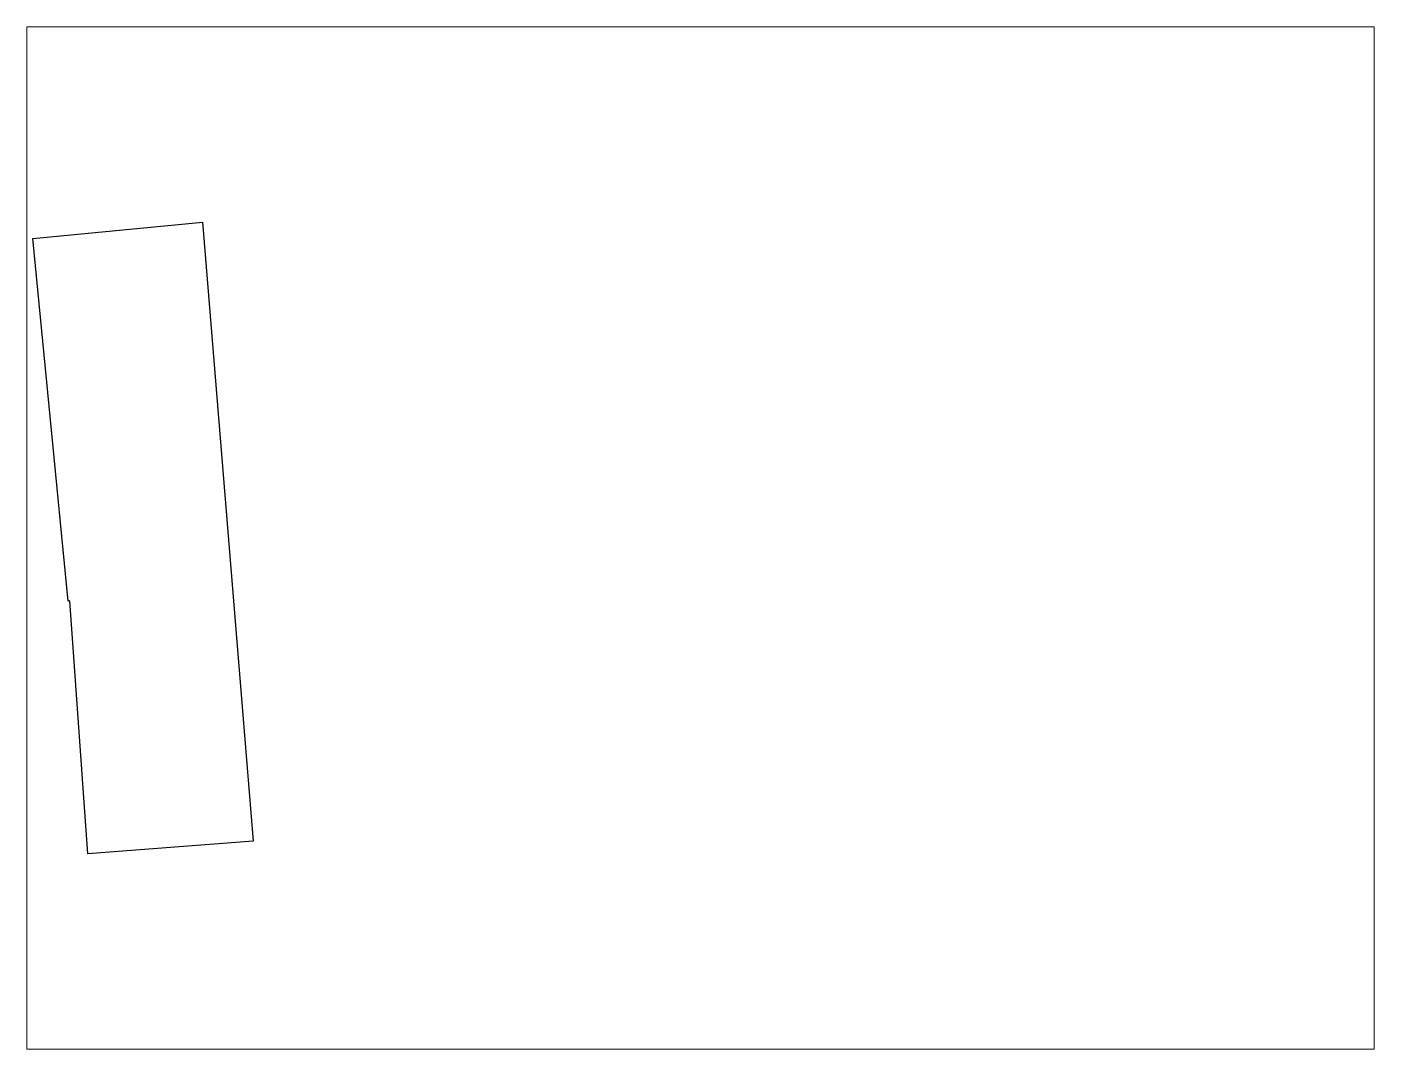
# Paper-space layout 'Presentación1' of a CAD drawing. Header units: millimetres. Extents: x 26 to 231, y 20 to 176.
# The model-space entities are those that its viewports show. They can reach past a viewport. Long polylines and large blocks are cut down to what shows.
import ezdxf

# ---------------------------------------------------------------- set-up
doc = ezdxf.new("R2010")
doc.units = ezdxf.units.MM

msp = doc.modelspace()

# ---------------------------------------------------------------- linework, layer by layer
msp.add_lwpolyline([(614039.8, 1320454.12), (614032.99, 1320453.6), (614032.25, 1320464.01), (614032.18, 1320464), (614030.73, 1320478.93), (614037.71, 1320479.6)], close=True)

psp = doc.layouts.new('Presentación1')

# ---------------------------------------------------------------- viewports
at = {"layer": '0'}
psp.add_viewport(center=(128.5, 97.5), size=(205.6, 156), view_center_point=(614058.205, 1320466.6), view_height=42.0643, dxfattribs=at)

doc.saveas('drawing.dxf')
